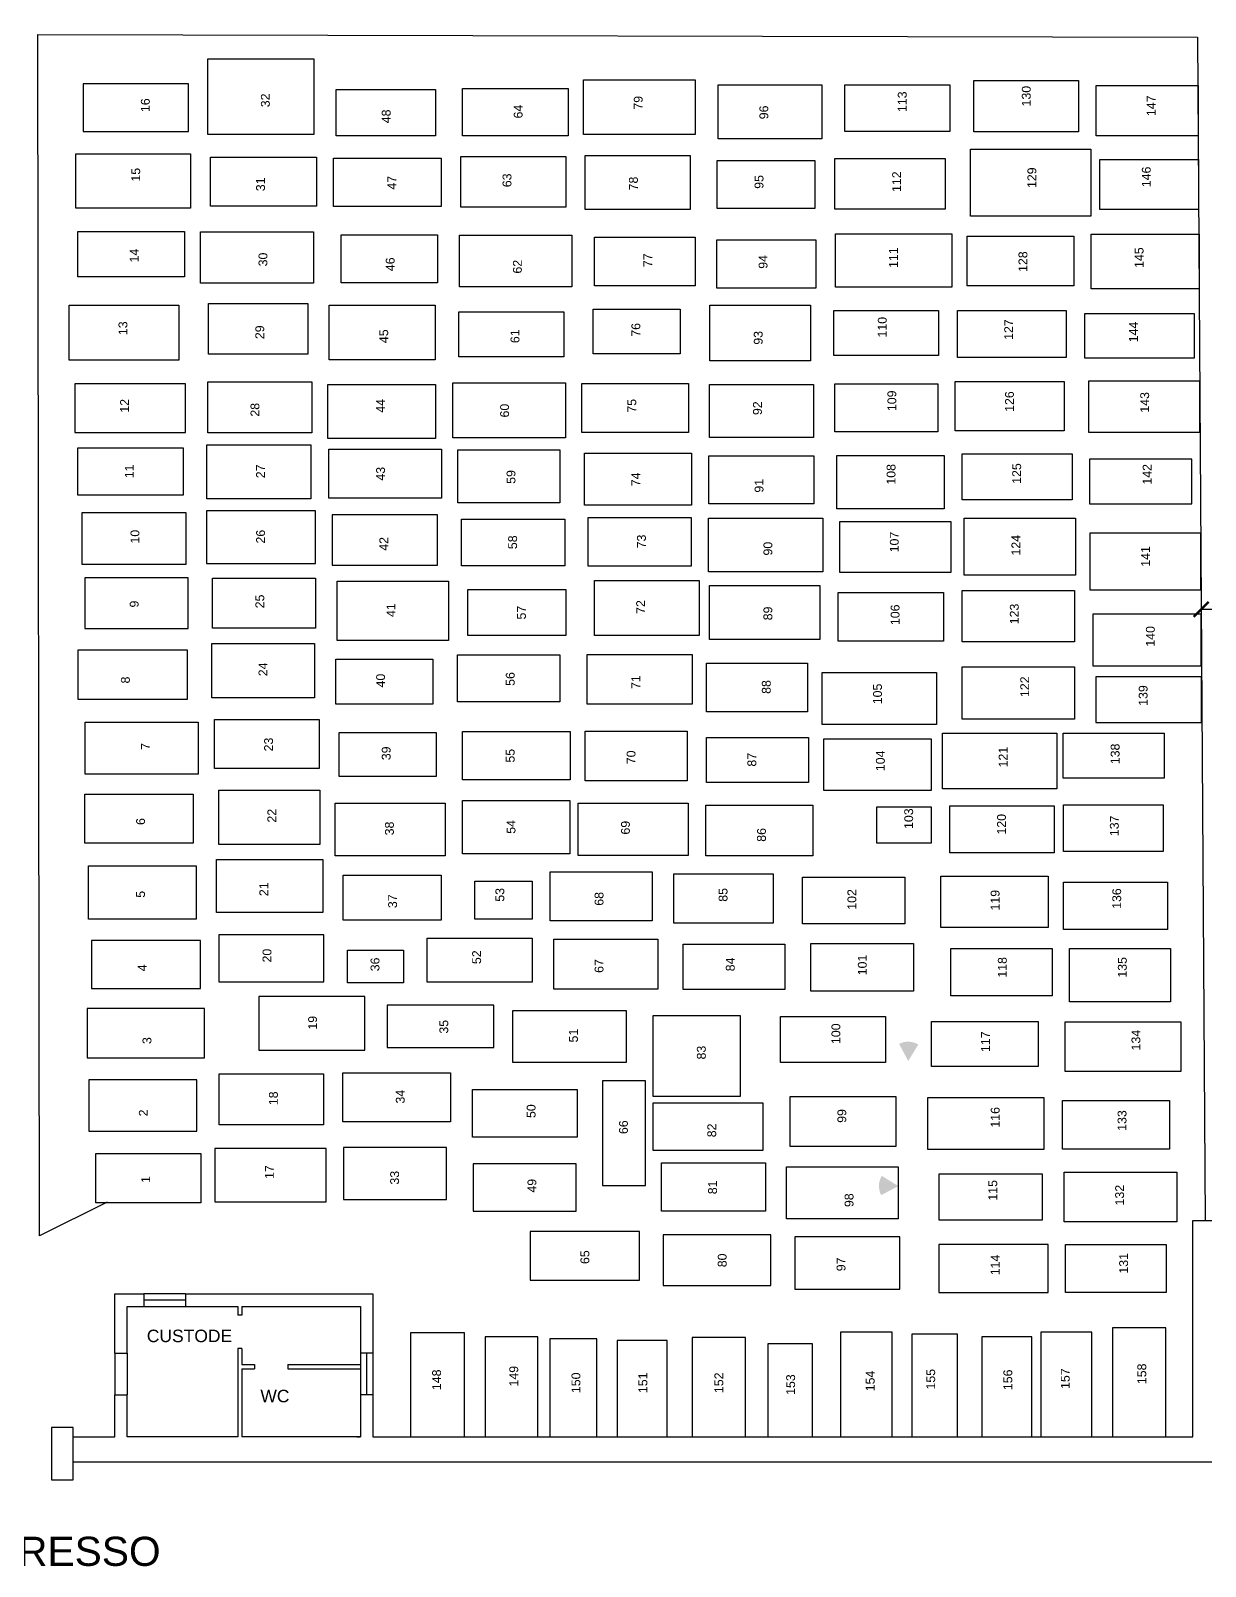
# Model space of a CAD drawing. Header units: millimetres. Extents: x 4085 to 4872, y 1447 to 1654.
# Drawn here: x 4455.04 to 4469.14, y 1608.9 to 1627.34 of the extents above; entities that cross this region are included whole.
import ezdxf

# ---------------------------------------------------------------- set-up
doc = ezdxf.new("R2010")
doc.units = ezdxf.units.MM
for name, color, linetype in [('01', 4, 'Continuous'), ('02', 3, 'Continuous'), ('04', 1, 'Continuous'), ('scritte', 6, 'Continuous')]:
    doc.layers.add(name, color=color, linetype=linetype)
doc.styles.get("Standard").update_dxf_attribs({"font": 'arial.ttf'})
doc.dimstyles.get("Standard").update_dxf_attribs({"dimtxt": 0.18, "dimasz": 0.18, "dimexe": 0.18, "dimexo": 0.0625, "dimgap": 0.09, "dimtad": 0, "dimtih": 1, "dimtoh": 1, "dimdec": 4, "dimzin": 0, "dimdsep": 46, "dimtxsty": 'Standard', "dimcen": 0.09, "dimadec": 0, "dimazin": 0, "dimtfac": 1, "dimtdec": 4, "dimtofl": 0, "dimtmove": 0, "dimatfit": 3, "dimfxl": 1, "dimtolj": 1, "dimtzin": 0, "dimarcsym": 0})

# ---------------------------------------------------------------- blocks, each defined once
blk = doc.blocks.new('_ArchTick')
at = {"color": 0, "linetype": 'ByBlock', "const_width": 0.15}
blk.add_lwpolyline([(-0.5, -0.5), (0.5, 0.5)], dxfattribs=at)
blk = doc.blocks.new('*D7')
at = {"color": 0, "lineweight": -2, "transparency": 16777216}
for p, q in [((4469.094, 1620.395), (4469.47, 1620.395)), ((4470.492, 1620.395), (4470.117, 1620.395))]:
    blk.add_line(p, q, dxfattribs=at)
at = {"layer": 'Defpoints', "color": 0, "transparency": 16777216}
for p in [(4469.094, 1620.395), (4469.094, 1620.395), (4470.492, 1620.395)]:
    blk.add_point(p, dxfattribs=at)
at = {"color": 0, "lineweight": -2, "transparency": 16777216, "xscale": 0.18, "yscale": 0.18, "zscale": 0.18, "rotation": 180}
blk.add_blockref('_ArchTick', (4469.094, 1620.395), dxfattribs=at)
at = {"color": 0, "lineweight": -2, "transparency": 16777216, "xscale": 0.18, "yscale": 0.18, "zscale": 0.18}
blk.add_blockref('_ArchTick', (4470.492, 1620.395), dxfattribs=at)
at = {"color": 0, "transparency": 16777216, "insert": (4469.793, 1620.395), "char_height": 0.18, "attachment_point": 5}
blk.add_mtext('\\A1;3.00', dxfattribs=at)

msp = doc.modelspace()

# ---------------------------------------------------------------- hatches: boundary and pattern name
at = {"true_color": 0x636466}
h = msp.add_hatch(color=251, dxfattribs=at)
h.dxf.hatch_style = 1
h.set_gradient(color1=(229, 232, 120), color2=(248, 246, 176))
h.paths.add_polyline_path([(4440.0447, 1613.4079), (4440.0447, 1646.1436), (4438.9657, 1646.1436), (4438.9657, 1613.4079)])
h.paths.add_polyline_path([(4465.4673, 1615.1764, -0.266121), (4465.6984, 1615.1692), (4465.5766, 1614.9711)], flags=17)
h.paths.add_polyline_path([(4465.4577, 1613.47), (4465.2524, 1613.3607, -0.266121), (4465.2596, 1613.5918)], flags=17)
h.paths.add_polyline_path([(4465.2971, 1643.3073), (4465.7446, 1643.3073), (4465.7446, 1643.8341), (4465.2971, 1643.8341)], flags=9)
h.paths.add_polyline_path([(4465.3667, 1631.2308), (4465.8137, 1631.2308), (4465.8137, 1631.7558), (4465.3667, 1631.7558)], flags=9)
h.paths.add_polyline_path([(4465.3664, 1614.4669), (4465.814, 1614.4669), (4465.814, 1614.994), (4465.3664, 1614.994)], flags=9)
h.paths.add_polyline_path([(4465.4863, 1613.2892), (4465.937, 1613.2892), (4465.937, 1613.8257), (4465.4863, 1613.8257)], flags=9)
h.paths.add_polyline_path([(4465.7427, 1627.2233), (4465.7427, 1629.0411), (4465.3546, 1629.0411), (4465.3546, 1627.2233)], flags=9)

# ---------------------------------------------------------------- linework, layer by layer
at = {"layer": '01'}
for p, q in [((4455.1494, 1612.8736), (4455.1278, 1627.2948)), ((4455.1278, 1627.2948), (4469.0497, 1627.2647)), ((4469.0497, 1627.2647), (4469.141, 1613.0578)), ((4455.9614, 1613.2765), (4455.1494, 1612.8736)), ((4456.9012, 1612.1745), (4456.4012, 1612.1745)), ((4456.9012, 1612.0995), (4456.4012, 1612.1008)), ((4456.4012, 1612.0245), (4456.9012, 1612.0245)), ((4456.0512, 1611.4623), (4456.0512, 1610.9623)), ((4456.2012, 1611.4623), (4456.2012, 1610.9623)), ((4459.0002, 1611.4623), (4459.0002, 1610.9623)), ((4459.0752, 1611.4623), (4459.0752, 1610.9623)), ((4459.1502, 1611.4623), (4459.1502, 1610.9623))]:
    msp.add_line(p, q, dxfattribs=at)
at = {"layer": '02'}
for p, q in [((4468.6702, 1611.768), (4468.0305, 1611.768)), ((4468.0305, 1611.768), (4468.0305, 1610.4578)), ((4468.6702, 1610.4578), (4468.6702, 1611.768)), ((4460.25, 1611.7067), (4459.6002, 1611.7067)), ((4459.6002, 1611.7067), (4459.6002, 1610.4578)), ((4460.25, 1610.4578), (4460.25, 1611.7067)), ((4461.1282, 1611.661), (4460.4987, 1611.661)), ((4460.4987, 1611.661), (4460.4987, 1610.4578)), ((4461.1282, 1610.4578), (4461.1282, 1611.661)), ((4461.8389, 1611.6357), (4461.2754, 1611.6357)), ((4461.2754, 1611.6357), (4461.2754, 1610.4578)), ((4461.8389, 1610.4578), (4461.8389, 1611.6357)), ((4462.6816, 1611.6154), (4462.0826, 1611.6154)), ((4462.0826, 1611.6154), (4462.0826, 1610.4578)), ((4462.6816, 1610.4578), (4462.6816, 1611.6154)), ((4463.6218, 1611.6508), (4462.9822, 1611.6508)), ((4462.9822, 1611.6508), (4462.9822, 1610.4578)), ((4463.6218, 1610.4578), (4463.6218, 1611.6508)), ((4464.429, 1611.5747), (4463.8909, 1611.5747)), ((4463.8909, 1611.5747), (4463.8909, 1610.4578)), ((4464.429, 1610.4578), (4464.429, 1611.5747)), ((4465.3839, 1611.7167), (4464.7646, 1611.7167)), ((4464.7646, 1611.7167), (4464.7646, 1610.4578)), ((4465.3839, 1610.4578), (4465.3839, 1611.7167)), ((4466.1669, 1611.6916), (4465.6186, 1611.6916)), ((4465.6186, 1611.6916), (4465.6186, 1610.4578)), ((4466.1669, 1610.4578), (4466.1669, 1611.6916)), ((4467.0603, 1611.6612), (4466.4613, 1611.6612)), ((4466.4613, 1611.6612), (4466.4613, 1610.4578)), ((4467.0603, 1610.4578), (4467.0603, 1611.6612)), ((4467.7818, 1611.7173), (4467.1675, 1611.7173)), ((4467.1675, 1611.7173), (4467.1675, 1610.4578)), ((4467.7818, 1610.4578), (4467.7818, 1611.7173))]:
    msp.add_line(p, q, dxfattribs=at)
for points in [[(4457.1696, 1627.0054), (4458.4414, 1627.0054), (4458.4414, 1626.0968), (4457.1696, 1626.0968)], [(4455.6719, 1626.1324), (4456.9378, 1626.1324), (4456.9378, 1626.7026), (4455.6719, 1626.7026)], [(4461.6803, 1626.7501), (4463.0175, 1626.7501), (4463.0175, 1626.0968), (4461.6803, 1626.0968)], [(4463.2968, 1626.6907), (4464.5389, 1626.6907), (4464.5389, 1626.0433), (4463.2968, 1626.0433)], [(4464.815, 1626.6903), (4466.0749, 1626.6903), (4466.0749, 1626.1321), (4464.815, 1626.1321)], [(4466.3661, 1626.7438), (4467.6201, 1626.7438), (4467.6201, 1626.1261), (4466.3661, 1626.1261)], [(4467.834, 1626.6844), (4469.0573, 1626.6844), (4469.0573, 1626.0787), (4467.834, 1626.0787)], [(4458.7088, 1626.6372), (4459.9033, 1626.6372), (4459.9033, 1626.079), (4458.7088, 1626.079)], [(4460.2243, 1626.6491), (4461.4961, 1626.6491), (4461.4961, 1626.079), (4460.2243, 1626.079)], [(4456.9616, 1625.2119), (4455.5828, 1625.2119), (4455.5828, 1625.8652), (4456.9616, 1625.8652)], [(4458.4711, 1625.2356), (4457.1993, 1625.2356), (4457.1993, 1625.8236), (4458.4711, 1625.8236)], [(4459.9687, 1625.2297), (4458.6791, 1625.2297), (4458.6791, 1625.8117), (4459.9687, 1625.8117)], [(4461.4663, 1625.2237), (4460.2064, 1625.2237), (4460.2064, 1625.8295), (4461.4663, 1625.8295)], [(4462.958, 1625.194), (4461.6981, 1625.194), (4461.6981, 1625.8414), (4462.958, 1625.8414)], [(4464.4557, 1625.2059), (4463.2849, 1625.2059), (4463.2849, 1625.782), (4464.4557, 1625.782)], [(4464.6961, 1625.8054), (4466.0214, 1625.8054), (4466.0214, 1625.1997), (4464.6961, 1625.1997)], [(4466.3245, 1625.9183), (4467.7687, 1625.9183), (4467.7687, 1625.1165), (4466.3245, 1625.1165)], [(4467.8756, 1625.7936), (4469.063, 1625.7936), (4469.063, 1625.1937), (4467.8756, 1625.1937)], [(4455.6066, 1624.9327), (4456.8902, 1624.9327), (4456.8902, 1624.3863), (4455.6066, 1624.3863)], [(4457.0804, 1624.9268), (4458.4354, 1624.9268), (4458.4354, 1624.3091), (4457.0804, 1624.3091)], [(4458.7682, 1624.8912), (4459.9271, 1624.8912), (4459.9271, 1624.3151), (4458.7682, 1624.3151)], [(4460.1886, 1624.8852), (4461.5377, 1624.8852), (4461.5377, 1624.2676), (4460.1886, 1624.2676)], [(4461.811, 1624.8615), (4463.0175, 1624.8615), (4463.0175, 1624.2794), (4461.811, 1624.2794)], [(4463.279, 1624.8318), (4464.4676, 1624.8318), (4464.4676, 1624.2497), (4463.279, 1624.2497)], [(4464.7021, 1624.9027), (4466.0987, 1624.9027), (4466.0987, 1624.2613), (4464.7021, 1624.2613)], [(4466.2829, 1624.873), (4467.5666, 1624.873), (4467.5666, 1624.2791), (4466.2829, 1624.2791)], [(4467.7746, 1624.8968), (4469.0691, 1624.8968), (4469.0691, 1624.2439), (4467.7746, 1624.2439)], [(4456.8191, 1623.3853), (4455.5057, 1623.3853), (4455.5057, 1624.0445), (4456.8191, 1624.0445)], [(4458.3702, 1623.4565), (4457.1757, 1623.4565), (4457.1757, 1624.0682), (4458.3702, 1624.0682)], [(4459.8976, 1623.3912), (4458.6258, 1623.3912), (4458.6258, 1624.0445), (4459.8976, 1624.0445)], [(4461.4427, 1623.4268), (4460.1828, 1623.4268), (4460.1828, 1623.9673), (4461.4427, 1623.9673)], [(4462.8393, 1623.4625), (4461.7934, 1623.4625), (4461.7934, 1623.997), (4462.8393, 1623.997)], [(4464.4023, 1623.3793), (4463.1959, 1623.3793), (4463.1959, 1624.0445), (4464.4023, 1624.0445)], [(4464.6844, 1623.9805), (4465.9384, 1623.9805), (4465.9384, 1623.4401), (4464.6844, 1623.4401)], [(4466.1701, 1623.9805), (4467.4717, 1623.9805), (4467.4717, 1623.4163), (4466.1701, 1623.4163)], [(4467.6975, 1623.9449), (4469.0109, 1623.9449), (4469.0109, 1623.4104), (4467.6975, 1623.4104)], [(4455.5711, 1622.5182), (4456.9023, 1622.5182), (4456.9023, 1623.1002), (4455.5711, 1623.1002)], [(4457.1697, 1623.1239), (4458.4178, 1623.1239), (4458.4178, 1622.5122), (4457.1697, 1622.5122)], [(4458.6079, 1623.0942), (4459.9035, 1623.0942), (4459.9035, 1622.4469), (4458.6079, 1622.4469)], [(4460.1115, 1623.1121), (4461.4606, 1623.1121), (4461.4606, 1622.4528), (4460.1115, 1622.4528)], [(4461.6567, 1623.1061), (4462.9404, 1623.1061), (4462.9404, 1622.5182), (4461.6567, 1622.5182)], [(4463.19, 1623.0942), (4464.438, 1623.0942), (4464.438, 1622.4588), (4463.19, 1622.4588)], [(4464.6963, 1623.1016), (4465.9324, 1623.1016), (4465.9324, 1622.5255), (4464.6963, 1622.5255)], [(4466.1404, 1623.1313), (4467.4479, 1623.1313), (4467.4479, 1622.5374), (4466.1404, 1622.5374)], [(4469.0763, 1623.1342), (4467.7407, 1623.1342), (4467.7407, 1622.5204), (4469.0763, 1622.5204)], [(4456.8726, 1621.7639), (4455.6067, 1621.7639), (4455.6067, 1622.334), (4456.8726, 1622.334)], [(4458.4059, 1621.7223), (4457.1578, 1621.7223), (4457.1578, 1622.3697), (4458.4059, 1622.3697)], [(4459.9748, 1621.7283), (4458.6198, 1621.7283), (4458.6198, 1622.3162), (4459.9748, 1622.3162)], [(4461.3952, 1621.6748), (4460.1709, 1621.6748), (4460.1709, 1622.3103), (4461.3952, 1622.3103)], [(4462.976, 1621.6451), (4461.6923, 1621.6451), (4461.6923, 1622.2687), (4462.976, 1622.2687)], [(4466.2239, 1622.2611), (4467.5433, 1622.2611), (4467.5433, 1621.7087), (4466.2239, 1621.7087)], [(4464.4439, 1621.6629), (4463.184, 1621.6629), (4463.184, 1622.239), (4464.4439, 1622.239)], [(4464.7204, 1622.2432), (4466.01, 1622.2432), (4466.01, 1621.6018), (4464.7204, 1621.6018)], [(4468.9811, 1622.1986), (4467.7526, 1622.1986), (4467.7526, 1621.6623), (4468.9811, 1621.6623)], [(4455.6544, 1620.9347), (4456.9084, 1620.9347), (4456.9084, 1621.5523), (4455.6544, 1621.5523)], [(4457.152, 1620.9466), (4458.4595, 1620.9466), (4458.4595, 1621.5761), (4457.152, 1621.5761)], [(4458.6616, 1620.9228), (4459.9274, 1620.9228), (4459.9274, 1621.5286), (4458.6616, 1621.5286)], [(4460.2127, 1621.4751), (4461.4548, 1621.4751), (4461.4548, 1620.9169), (4460.2127, 1620.9169)], [(4461.7341, 1621.4989), (4462.9702, 1621.4989), (4462.9702, 1620.9109), (4461.7341, 1620.9109)], [(4463.1782, 1621.487), (4464.5511, 1621.487), (4464.5511, 1620.8456), (4463.1782, 1620.8456)], [(4464.756, 1621.4474), (4466.0873, 1621.4474), (4466.0873, 1620.8357), (4464.756, 1620.8357)], [(4466.2477, 1621.489), (4467.5849, 1621.489), (4467.5849, 1620.806), (4466.2477, 1620.806)], [(4469.088, 1621.3089), (4467.7585, 1621.3089), (4467.7585, 1620.6295), (4469.088, 1620.6295)], [(4455.6901, 1620.1626), (4456.9322, 1620.1626), (4456.9322, 1620.7743), (4455.6901, 1620.7743)], [(4457.2234, 1620.7684), (4458.4595, 1620.7684), (4458.4595, 1620.1685), (4457.2234, 1620.1685)], [(4458.721, 1620.7327), (4460.0582, 1620.7327), (4460.0582, 1620.0201), (4458.721, 1620.0201)], [(4460.2899, 1620.6318), (4461.4667, 1620.6318), (4461.4667, 1620.0795), (4460.2899, 1620.0795)], [(4461.8113, 1620.7387), (4463.0653, 1620.7387), (4463.0653, 1620.0795), (4461.8113, 1620.0795)], [(4463.1901, 1620.6793), (4464.5154, 1620.6793), (4464.5154, 1620.0319), (4463.1901, 1620.0319)], [(4464.7353, 1620.5962), (4466.0011, 1620.5962), (4466.0011, 1620.0141), (4464.7353, 1620.0141)], [(4466.2239, 1620.6219), (4467.573, 1620.6219), (4467.573, 1620.0042), (4466.2239, 1620.0042)], [(4469.0942, 1620.3376), (4467.7943, 1620.3376), (4467.7943, 1619.7177), (4469.0942, 1619.7177)], [(4456.9203, 1619.3133), (4455.6128, 1619.3133), (4455.6128, 1619.9072), (4456.9203, 1619.9072)], [(4458.4476, 1619.3311), (4457.2174, 1619.3311), (4457.2174, 1619.9844), (4458.4476, 1619.9844)], [(4462.9821, 1619.2539), (4461.7222, 1619.2539), (4461.7222, 1619.8538), (4462.9821, 1619.8538)], [(4459.868, 1619.2539), (4458.7032, 1619.2539), (4458.7032, 1619.7944), (4459.868, 1619.7944)], [(4461.3953, 1619.2836), (4460.1651, 1619.2836), (4460.1651, 1619.8478), (4461.3953, 1619.8478)], [(4464.3668, 1619.1649), (4463.1545, 1619.1649), (4463.1545, 1619.7469), (4464.3668, 1619.7469)], [(4466.2241, 1619.7053), (4467.5732, 1619.7053), (4467.5732, 1619.0757), (4466.2241, 1619.0757)], [(4465.9179, 1619.0104), (4464.5451, 1619.0104), (4464.5451, 1619.634), (4465.9179, 1619.634)], [(4469.0991, 1619.5849), (4467.8299, 1619.5849), (4467.8299, 1619.0366), (4469.0991, 1619.0366)], [(4455.696, 1619.0401), (4457.051, 1619.0401), (4457.051, 1618.4165), (4455.696, 1618.4165)], [(4457.2471, 1619.0698), (4458.507, 1619.0698), (4458.507, 1618.4819), (4457.2471, 1618.4819)], [(4461.6984, 1618.9332), (4462.9227, 1618.9332), (4462.9227, 1618.3334), (4461.6984, 1618.3334)], [(4458.7448, 1618.9154), (4459.9096, 1618.9154), (4459.9096, 1618.3868), (4458.7448, 1618.3868)], [(4460.2246, 1618.9273), (4461.5201, 1618.9273), (4461.5201, 1618.3453), (4460.2246, 1618.3453)], [(4463.1545, 1618.856), (4464.3787, 1618.856), (4464.3787, 1618.3156), (4463.1545, 1618.3156)], [(4464.5629, 1618.8382), (4465.8526, 1618.8382), (4465.8526, 1618.2206), (4464.5629, 1618.2206)], [(4465.9864, 1618.9094), (4467.3592, 1618.9094), (4467.3592, 1618.2383), (4465.9864, 1618.2383)], [(4467.4365, 1618.9094), (4468.6488, 1618.9094), (4468.6488, 1618.369), (4467.4365, 1618.369)], [(4457.3008, 1618.223), (4458.5132, 1618.223), (4458.5132, 1617.5697), (4457.3008, 1617.5697)], [(4456.9918, 1617.5876), (4455.6902, 1617.5876), (4455.6902, 1618.1755), (4456.9918, 1618.1755)], [(4458.6974, 1618.0686), (4460.0167, 1618.0686), (4460.0167, 1617.4331), (4458.6974, 1617.4331)], [(4460.2247, 1618.0983), (4461.5144, 1618.0983), (4461.5144, 1617.4569), (4460.2247, 1617.4569)], [(4461.6154, 1618.0686), (4462.9347, 1618.0686), (4462.9347, 1617.4391), (4461.6154, 1617.4391)], [(4463.1487, 1618.0449), (4464.4324, 1618.0449), (4464.4324, 1617.4331), (4463.1487, 1617.4331)], [(4465.199, 1618.0211), (4465.8527, 1618.0211), (4465.8527, 1617.5876), (4465.199, 1617.5876)], [(4466.0758, 1618.0345), (4467.3298, 1618.0345), (4467.3298, 1617.4703), (4466.0758, 1617.4703)], [(4467.4427, 1618.0464), (4468.6372, 1618.0464), (4468.6372, 1617.4881), (4467.4427, 1617.4881)], [(4457.0274, 1616.673), (4455.7378, 1616.673), (4455.7378, 1617.3144), (4457.0274, 1617.3144)], [(4458.5488, 1616.7561), (4457.2711, 1616.7561), (4457.2711, 1617.3916), (4458.5488, 1617.3916)], [(4459.9692, 1616.6611), (4458.7925, 1616.6611), (4458.7925, 1617.2015), (4459.9692, 1617.2015)], [(4461.0627, 1616.673), (4460.3733, 1616.673), (4460.3733, 1617.1303), (4461.0627, 1617.1303)], [(4462.5009, 1616.6551), (4461.2766, 1616.6551), (4461.2766, 1617.2431), (4462.5009, 1617.2431)], [(4463.9569, 1616.6254), (4462.7624, 1616.6254), (4462.7624, 1617.2193), (4463.9569, 1617.2193)], [(4465.5378, 1616.6195), (4464.3076, 1616.6195), (4464.3076, 1617.1778), (4465.5378, 1617.1778)], [(4465.9688, 1617.1912), (4467.2584, 1617.1912), (4467.2584, 1616.5735), (4465.9688, 1616.5735)], [(4467.4427, 1617.1199), (4468.6907, 1617.1199), (4468.6907, 1616.5498), (4467.4427, 1616.5498)], [(4457.0795, 1616.4168), (4455.7721, 1616.4168), (4455.7721, 1615.8407), (4457.0795, 1615.8407)], [(4457.2994, 1615.9238), (4458.5593, 1615.9238), (4458.5593, 1616.488), (4457.2994, 1616.488)], [(4459.8014, 1616.4464), (4461.0613, 1616.4464), (4461.0613, 1615.9179), (4459.8014, 1615.9179)], [(4461.3242, 1616.4354), (4462.5722, 1616.4354), (4462.5722, 1615.8356), (4461.3242, 1615.8356)], [(4462.8753, 1616.376), (4464.0936, 1616.376), (4464.0936, 1615.8296), (4462.8753, 1615.8296)], [(4464.4086, 1616.3819), (4465.6388, 1616.3819), (4465.6388, 1615.8118), (4464.4086, 1615.8118)], [(4458.8446, 1616.3039), (4459.5162, 1616.3039), (4459.5162, 1615.9119), (4458.8446, 1615.9119)], [(4466.0877, 1616.3241), (4467.306, 1616.3241), (4467.306, 1615.7539), (4466.0877, 1615.7539)], [(4467.5142, 1616.3225), (4468.7265, 1616.3225), (4468.7265, 1615.6811), (4467.5142, 1615.6811)], [(4459.052, 1615.7443), (4457.7802, 1615.7443), (4457.7802, 1615.1028), (4459.052, 1615.1028)], [(4460.6032, 1615.6433), (4459.3195, 1615.6433), (4459.3195, 1615.1325), (4460.6032, 1615.1325)], [(4457.1265, 1615.6017), (4455.718, 1615.6017), (4455.718, 1615.0078), (4457.1265, 1615.0078)], [(4462.1899, 1614.9544), (4460.829, 1614.9544), (4460.829, 1615.578), (4462.1899, 1615.578)], [(4463.559, 1614.5444), (4462.513, 1614.5444), (4462.513, 1615.5184), (4463.559, 1615.5184)], [(4465.3022, 1614.9536), (4464.0423, 1614.9536), (4464.0423, 1615.5059), (4465.3022, 1615.5059)], [(4467.1386, 1614.906), (4465.8549, 1614.906), (4465.8549, 1615.4465), (4467.1386, 1615.4465)], [(4468.8502, 1614.8466), (4467.4595, 1614.8466), (4467.4595, 1615.4405), (4468.8502, 1615.4405)], [(4455.7418, 1614.1289), (4457.0374, 1614.1289), (4457.0374, 1614.7465), (4455.7418, 1614.7465)], [(4457.3048, 1614.8178), (4458.5588, 1614.8178), (4458.5588, 1614.2061), (4457.3048, 1614.2061)], [(4458.7905, 1614.8297), (4460.0802, 1614.8297), (4460.0802, 1614.2417), (4458.7905, 1614.2417)], [(4462.4239, 1614.7344), (4461.9068, 1614.7344), (4461.9068, 1613.4754), (4462.4239, 1613.4754)], [(4460.3476, 1614.6277), (4461.6016, 1614.6277), (4461.6016, 1614.0576), (4460.3476, 1614.0576)], [(4465.427, 1613.9439), (4464.1612, 1613.9439), (4464.1612, 1614.5438), (4465.427, 1614.5438)], [(4467.204, 1613.9083), (4465.8133, 1613.9083), (4465.8133, 1614.5319), (4467.204, 1614.5319)], [(4463.8324, 1613.897), (4462.513, 1613.897), (4462.513, 1614.4672), (4463.8324, 1614.4672)], [(4468.7135, 1613.9142), (4467.4298, 1613.9142), (4467.4298, 1614.4962), (4468.7135, 1614.4962)], [(4457.0849, 1613.2677), (4455.825, 1613.2677), (4455.825, 1613.8616), (4457.0849, 1613.8616)], [(4458.5907, 1613.9208), (4457.2535, 1613.9208), (4457.2535, 1613.2794), (4458.5907, 1613.2794)], [(4460.0348, 1613.9327), (4458.7987, 1613.9327), (4458.7987, 1613.3091), (4460.0348, 1613.3091)], [(4461.5919, 1613.7367), (4460.3557, 1613.7367), (4460.3557, 1613.1665), (4461.5919, 1613.1665)], [(4463.8621, 1613.1665), (4462.6141, 1613.1665), (4462.6141, 1613.7486), (4463.8621, 1613.7486)], [(4465.4567, 1613.0768), (4464.1136, 1613.0768), (4464.1136, 1613.7004), (4465.4567, 1613.7004)], [(4467.1862, 1613.059), (4465.95, 1613.059), (4465.95, 1613.6173), (4467.1862, 1613.6173)], [(4468.8026, 1613.0412), (4467.4476, 1613.0412), (4467.4476, 1613.6351), (4468.8026, 1613.6351)], [(4462.3522, 1612.9254), (4461.0374, 1612.9254), (4461.0374, 1612.3394), (4462.3522, 1612.3394)], [(4463.9276, 1612.884), (4462.6365, 1612.884), (4462.6365, 1612.2743), (4463.9276, 1612.2743)], [(4465.4749, 1612.859), (4464.2161, 1612.859), (4464.2161, 1612.23), (4465.4749, 1612.23)], [(4467.2556, 1612.7665), (4465.9451, 1612.7665), (4465.9451, 1612.1909), (4467.2556, 1612.1909)], [(4468.6747, 1612.1907), (4467.4647, 1612.1907), (4467.4647, 1612.7688), (4468.6747, 1612.7688)]]:
    msp.add_lwpolyline(points, close=True, dxfattribs=at)
at = {"layer": '04'}
for p, q in [((4468.9952, 1610.4578), (4468.9952, 1613.0578)), ((4468.9952, 1613.0578), (4469.8202, 1613.0578)), ((4456.0512, 1612.1745), (4456.4012, 1612.1745)), ((4456.0512, 1611.4623), (4456.0512, 1612.1745)), ((4456.4012, 1612.1745), (4456.4012, 1612.0245)), ((4456.9012, 1612.1745), (4459.1502, 1612.1745)), ((4456.9012, 1612.1745), (4456.9012, 1612.0245)), ((4459.1502, 1612.1745), (4459.1502, 1611.4623)), ((4457.5279, 1612.0245), (4457.5279, 1611.9184)), ((4457.5779, 1612.0245), (4457.5779, 1611.9184)), ((4457.5779, 1611.9184), (4457.5279, 1611.9184)), ((4456.0512, 1611.4623), (4456.2012, 1611.4623)), ((4457.5279, 1611.5184), (4457.5279, 1610.4578)), ((4457.5779, 1611.5184), (4457.5279, 1611.5184)), ((4457.5779, 1611.5184), (4457.5779, 1611.3263)), ((4459.1502, 1611.4623), (4459.0002, 1611.4623)), ((4457.5779, 1611.3263), (4457.729, 1611.3263)), ((4457.5779, 1611.2763), (4457.5779, 1610.4578)), ((4457.5779, 1611.2763), (4457.729, 1611.2763)), ((4457.729, 1611.3263), (4457.729, 1611.2763)), ((4458.129, 1611.3263), (4459.0002, 1611.3263)), ((4458.129, 1611.3263), (4458.129, 1611.2763)), ((4458.129, 1611.2763), (4459.0002, 1611.2763)), ((4456.0512, 1610.4578), (4456.0512, 1610.9623)), ((4456.0512, 1610.9623), (4456.2012, 1610.9623)), ((4459.1502, 1610.9623), (4459.0002, 1610.9623)), ((4459.1502, 1610.9623), (4459.1502, 1610.4578)), ((4455.5512, 1610.4578), (4456.0512, 1610.4578)), ((4455.5512, 1610.4578), (4456.0512, 1610.4578)), ((4458.9564, 1610.4578), (4459.0002, 1610.4578)), ((4459.1502, 1610.4578), (4468.9952, 1610.4578)), ((4455.5512, 1610.1578), (4484.5952, 1610.1578))]:
    msp.add_line(p, q, dxfattribs=at)
for points in [[(4456.2012, 1611.4623), (4456.2012, 1612.0245), (4456.4012, 1612.0245)], [(4456.9012, 1612.0245), (4457.5279, 1612.0245)], [(4457.5779, 1612.0245), (4459.0002, 1612.0245), (4459.0002, 1611.4623)], [(4457.5279, 1610.4578), (4456.2012, 1610.4578), (4456.2012, 1610.9623)], [(4459.0002, 1610.9623), (4459.0002, 1610.4578), (4457.5779, 1610.4578)]]:
    msp.add_lwpolyline(points, dxfattribs=at)
msp.add_lwpolyline([(4455.5512, 1610.5695), (4455.2904, 1610.5695), (4455.2904, 1609.9433), (4455.5512, 1609.9433)], close=True, dxfattribs=at)

# ---------------------------------------------------------------- texts
at = {"layer": 'scritte'}
for s, height, p in [('130', 0.10621, (4467.0471, 1626.4318)), ('16', 0.10621, (4456.4713, 1626.3646)), ('32', 0.10621, (4457.9122, 1626.4222)), ('79', 0.10621, (4462.3884, 1626.3934)), ('113', 0.10621, (4465.5582, 1626.3646)), ('147', 0.10621, (4468.5456, 1626.3166)), ('48', 0.10621, (4459.3626, 1626.2302)), ('64', 0.10621, (4460.9475, 1626.2878)), ('96', 0.10621, (4463.8965, 1626.2782)), ('15', 0.10621, (4456.356, 1625.5295)), ('31', 0.10621, (4457.8545, 1625.4143)), ('47', 0.10621, (4459.4298, 1625.4335)), ('63', 0.10621, (4460.8131, 1625.4623)), ('78', 0.10621, (4462.3308, 1625.4239)), ('95', 0.10621, (4463.8388, 1625.4431)), ('112', 0.10621, (4465.491, 1625.4047)), ('129', 0.10621, (4467.1144, 1625.4527)), ('146', 0.10621, (4468.488, 1625.4623)), ('14', 0.10621, (4456.3368, 1624.56)), ('30', 0.10621, (4457.8833, 1624.512)), ('77', 0.10621, (4462.5037, 1624.5024)), ('111', 0.10621, (4465.4526, 1624.4928)), ('128', 0.10621, (4467.007, 1624.4448)), ('145', 0.10621, (4468.4015, 1624.4928)), ('46', 0.10621, (4459.4106, 1624.4544)), ('62', 0.10621, (4460.9379, 1624.4256)), ('94', 0.10621, (4463.8869, 1624.4832)), ('13', 0.10621, (4456.2024, 1623.6864)), ('29', 0.10621, (4457.8449, 1623.6384)), ('45', 0.10621, (4459.3338, 1623.5905)), ('61', 0.10621, (4460.9091, 1623.5905)), ('76', 0.10621, (4462.3596, 1623.6672)), ('93', 0.10621, (4463.8292, 1623.5713)), ('110', 0.10621, (4465.3181, 1623.6576)), ('127', 0.10621, (4466.8358, 1623.6288)), ('144', 0.10621, (4468.3343, 1623.6001)), ('109', 0.10621, (4465.4334, 1622.7745)), ('126', 0.10621, (4466.8454, 1622.7649)), ('143', 0.10621, (4468.4688, 1622.7553)), ('12', 0.10621, (4456.2216, 1622.7553)), ('28', 0.10621, (4457.7873, 1622.7073)), ('44', 0.10621, (4459.2954, 1622.7553)), ('60', 0.10621, (4460.7842, 1622.6977)), ('75', 0.10621, (4462.3115, 1622.7553)), ('92', 0.10621, (4463.8196, 1622.7265)), ('11', 0.10621, (4456.2792, 1621.9682)), ('27', 0.10621, (4457.8545, 1621.9682)), ('43', 0.10621, (4459.2954, 1621.9394)), ('108', 0.10621, (4465.4238, 1621.8914)), ('125', 0.10621, (4466.9319, 1621.901)), ('142', 0.10621, (4468.4976, 1621.8914)), ('59', 0.10621, (4460.8611, 1621.901)), ('74', 0.10621, (4462.3596, 1621.8722)), ('91', 0.10621, (4463.8388, 1621.7954)), ('10', 0.10621, (4456.3468, 1621.1841)), ('26', 0.10621, (4457.8549, 1621.1841)), ('42', 0.10621, (4459.3342, 1621.0977)), ('58', 0.10621, (4460.8807, 1621.1169)), ('73', 0.10621, (4462.4272, 1621.1265)), ('90', 0.10621, (4463.9449, 1621.0401)), ('107', 0.10621, (4465.4626, 1621.0785)), ('124', 0.10621, (4466.9227, 1621.0401)), ('141', 0.10621, (4468.4788, 1620.9057)), ('9', 0.1062, (4456.3372, 1620.4162)), ('25', 0.10621, (4457.8453, 1620.4066)), ('41', 0.10621, (4459.4207, 1620.301)), ('57', 0.10621, (4460.9864, 1620.2722)), ('72', 0.10621, (4462.4176, 1620.3394)), ('89', 0.10621, (4463.9449, 1620.2626)), ('106', 0.10621, (4465.4722, 1620.205)), ('123', 0.10621, (4466.9035, 1620.2146)), ('140', 0.10621, (4468.5364, 1619.9458)), ('24', 0.10621, (4457.8838, 1619.5906)), ('8', 0.1062, (4456.2316, 1619.5043)), ('40', 0.10621, (4459.2958, 1619.4563)), ('56', 0.10621, (4460.8519, 1619.4755)), ('71', 0.10621, (4462.36, 1619.4371)), ('88', 0.10621, (4463.9257, 1619.3795)), ('105', 0.10621, (4465.2609, 1619.2547)), ('122', 0.10621, (4467.0283, 1619.3411)), ('139', 0.10621, (4468.45, 1619.2355)), ('7', 0.1062, (4456.4717, 1618.7075)), ('23', 0.10621, (4457.951, 1618.6883)), ('138', 0.10621, (4468.1138, 1618.5347)), ('39', 0.10621, (4459.363, 1618.5827)), ('55', 0.10621, (4460.8519, 1618.5539)), ('70', 0.10621, (4462.3023, 1618.5347)), ('87', 0.10621, (4463.7528, 1618.5059)), ('104', 0.10621, (4465.2955, 1618.4513)), ('121', 0.10621, (4466.769, 1618.4963)), ('6', 0.1062, (4456.4141, 1617.8052)), ('22', 0.10621, (4457.9894, 1617.834)), ('38', 0.10621, (4459.4014, 1617.6804)), ('54', 0.10621, (4460.8615, 1617.6996)), ('69', 0.10621, (4462.2351, 1617.69)), ('103', 0.10621, (4465.6355, 1617.7572)), ('120', 0.10621, (4466.7498, 1617.69)), ('137', 0.10621, (4468.1042, 1617.6708)), ('86', 0.10621, (4463.8681, 1617.6036)), ('21', 0.10621, (4457.8934, 1616.9509)), ('5', 0.1062, (4456.4141, 1616.9317)), ('37', 0.10621, (4459.4399, 1616.8069)), ('53', 0.10621, (4460.727, 1616.8837)), ('68', 0.10621, (4461.9181, 1616.8357)), ('85', 0.10621, (4463.407, 1616.8837)), ('102', 0.10621, (4464.9535, 1616.7877)), ('119', 0.10621, (4466.6729, 1616.7781)), ('136', 0.10621, (4468.133, 1616.7973)), ('20', 0.10621, (4457.9318, 1616.1541)), ('36', 0.10621, (4459.2285, 1616.0485)), ('52', 0.10621, (4460.4485, 1616.1349)), ('67', 0.10621, (4461.9181, 1616.0293)), ('84', 0.10621, (4463.4934, 1616.0485)), ('101', 0.10621, (4465.0784, 1616.0005)), ('118', 0.10621, (4466.7594, 1615.9717)), ('135', 0.10621, (4468.2002, 1615.9717)), ('4', 0.1062, (4456.4333, 1616.0485)), ('19', 0.10621, (4458.4793, 1615.3478)), ('35', 0.10621, (4460.0546, 1615.2998)), ('3', 0.1062, (4456.4909, 1615.175)), ('51', 0.10621, (4461.6107, 1615.1942)), ('100', 0.10621, (4464.7614, 1615.175)), ('117', 0.10621, (4466.5576, 1615.079)), ('134', 0.10621, (4468.3635, 1615.0982)), ('83', 0.10621, (4463.1461, 1614.9899)), ('18', 0.10621, (4458.0087, 1614.4409)), ('34', 0.10621, (4459.5316, 1614.4602)), ('2', 0.1062, (4456.4472, 1614.3061)), ('50', 0.10621, (4461.1027, 1614.2868)), ('99', 0.10621, (4464.8328, 1614.229)), ('116', 0.10621, (4466.6738, 1614.1712)), ('133', 0.10621, (4468.1967, 1614.1327)), ('66', 0.10621, (4462.2111, 1614.0942)), ('82', 0.10621, (4463.2714, 1614.0556)), ('17', 0.10621, (4457.9605, 1613.5548)), ('33', 0.10621, (4459.4641, 1613.4873)), ('1', 0.1062, (4456.4761, 1613.5066)), ('49', 0.10621, (4461.1123, 1613.391)), ('81', 0.10621, (4463.281, 1613.3717)), ('115', 0.10621, (4466.6449, 1613.2947)), ('132', 0.10621, (4468.1678, 1613.2369)), ('98', 0.10621, (4464.9196, 1613.2176)), ('65', 0.10621, (4461.7485, 1612.5337)), ('80', 0.10621, (4463.3967, 1612.4952)), ('97', 0.10621, (4464.8232, 1612.4471)), ('114', 0.10621, (4466.6738, 1612.3989)), ('131', 0.10621, (4468.216, 1612.4182)), ('148', 0.10621, (4459.9679, 1611.0198)), ('149', 0.10621, (4460.8941, 1611.0629)), ('150', 0.10621, (4461.6408, 1610.984)), ('151', 0.10621, (4462.4449, 1610.984)), ('152', 0.10621, (4463.3567, 1610.984)), ('153', 0.10621, (4464.2183, 1610.9624)), ('154', 0.10621, (4465.1732, 1611.0055)), ('155', 0.10621, (4465.8999, 1611.0268)), ('156', 0.10621, (4466.8261, 1611.0196)), ('157', 0.10621, (4467.5154, 1611.0339)), ('158', 0.10621, (4468.4344, 1611.0913))]:
    msp.add_text(s, height=height, rotation=90, dxfattribs=at).set_placement(p)
for s, height, p in [('CUSTODE', 0.15, (4456.436, 1611.5958)), ('WC', 0.15, (4457.7993, 1610.8737)), ('INGRESSO', 0.35, (4454.0212, 1608.9097))]:
    msp.add_text(s, height=height, dxfattribs=at).set_placement(p)

# ---------------------------------------------------------------- dimensions: what is measured, and where the dimension line sits
at = {"color": 3}
dim = msp.add_linear_dim(base=(4469.0942, 1620.3948), p1=(4470.492, 1620.3948), p2=(4469.0942, 1620.3948), text='3.00', dimstyle='Standard', override={"dimexe": 0.1, "dimdec": 2, "dimblk1": 'ArchTick', "dimblk2": 'ArchTick', "dimsah": 1, "dimse1": 1, "dimse2": 1}, dxfattribs=at)
dim.commit()
dim.dimension.update_dxf_attribs({"geometry": '*D7', "text_midpoint": (4469.7931, 1620.3948)})

doc.saveas('drawing.dxf')
